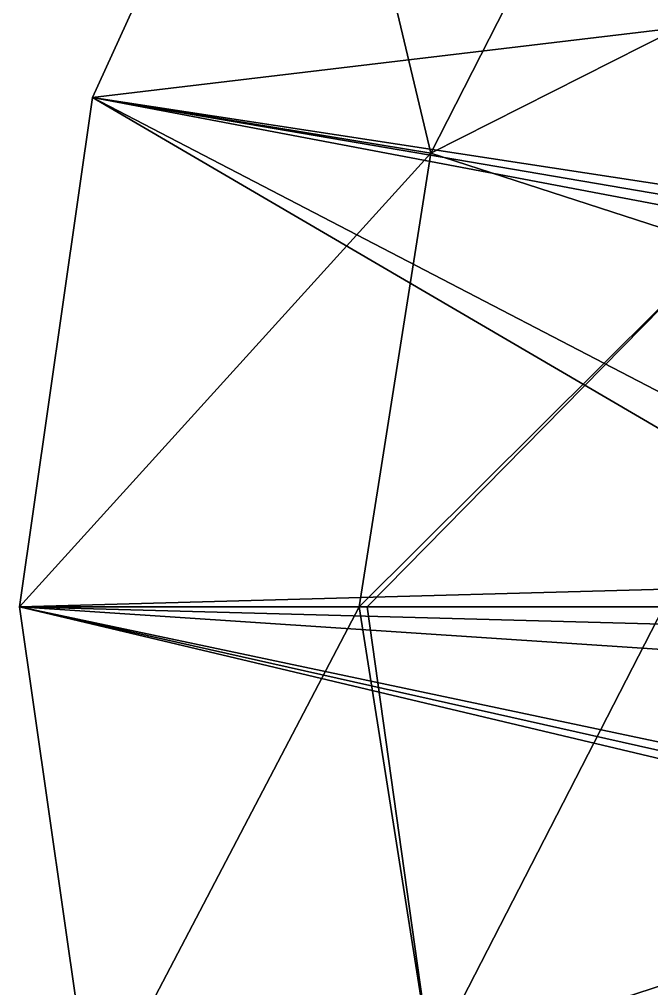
# Model space of a CAD drawing. Extents: x -5 to 5, y -5 to 5.
# Drawn here: x -5.049 to -3.283, y -1.066 to 1.64 of the extents above; entities that cross this region are included whole.
import ezdxf

# ---------------------------------------------------------------- set-up
doc = ezdxf.new("R2010")
doc.units = 0

msp = doc.modelspace()

# ---------------------------------------------------------------- linework, layer by layer
for points in [[(-4.247595, 2.729923, -3.19), (-4.844704, 1.422436, -3.19), (-3.899596, 1.267056, -3.000376)], [(-1.256508, 1.85029, -3.19), (-4.844704, 1.422436, -3.19), (-4.247595, 2.729923, -3.19)], [(-4.247595, 2.729923, -3.19), (-3.899596, 1.267056, -3.000376), (-3.317195, 2.410083, -3.000376)], [(-3.317195, 2.410083, -3.000376), (-3.899596, 1.267056, -3.000376), (-2.628183, 1.909487, -2.53283)], [(-3.899596, 1.267056, -3.000376), (-3.089614, 1.003877, -2.53283), (-2.628183, 1.909487, -2.53283)], [(-1.256508, 1.85029, -3.19), (-1.332798, 0.885239, -3.19), (-4.844704, 1.422436, -3.19)], [(-4.844704, 1.422436, -3.19), (-5.049228, 0, -3.19), (-3.899596, 1.267056, -3.000376)], [(-2.527868, 0.068391, -3.19), (-5.049228, 0, -3.19), (-4.844704, 1.422436, -3.19)], [(-1.368612, 0.828795, -3.19), (-1.402036, 0.770905, -3.19), (-4.844704, 1.422436, -3.19)], [(-2.439819, 0.173189, -3.19), (-4.844704, 1.422436, -3.19), (-1.402036, 0.770905, -3.19)], [(-1.332798, 0.885239, -3.19), (-1.368612, 0.828795, -3.19), (-4.844704, 1.422436, -3.19)], [(-2.439819, 0.173189, -3.19), (-2.527868, 0.068391, -3.19), (-4.844704, 1.422436, -3.19)], [(-5.049228, 0, -3.19), (-4.100278, 0, -3.000376), (-3.899596, 1.267056, -3.000376)], [(-3.899596, 1.267056, -3.000376), (-4.100278, 0, -3.000376), (-3.089614, 1.003877, -2.53283)], [(-4.100278, 0, -3.000376), (-4.077375, 0, -2.991934), (-3.089614, 1.003877, -2.53283)], [(-4.077375, 0, -2.991934), (-3.248613, 0, -2.53283), (-3.089614, 1.003877, -2.53283)], [(-2.527868, 0.068391, -3.19), (-2.527856, -0.068665, -3.19), (-5.049228, 0, -3.19)], [(-4.844704, -1.422436, -3.19), (-4.100278, 0, -3.000376), (-5.049228, 0, -3.19)], [(-1.33592, -0.880521, -3.19), (-4.844704, -1.422436, -3.19), (-5.049228, 0, -3.19)], [(-1.370075, -0.826374, -3.19), (-1.33592, -0.880521, -3.19), (-5.049228, 0, -3.19)], [(-1.402036, -0.770905, -3.19), (-1.370075, -0.826374, -3.19), (-5.049228, 0, -3.19)], [(-2.439788, -0.173448, -3.19), (-1.402036, -0.770905, -3.19), (-5.049228, 0, -3.19)], [(-2.527856, -0.068665, -3.19), (-2.439788, -0.173448, -3.19), (-5.049228, 0, -3.19)], [(-3.899596, -1.267056, -3.000376), (-4.100278, 0, -3.000376), (-4.844704, -1.422436, -3.19)], [(-3.899596, -1.267056, -3.000376), (-4.077375, 0, -2.991934), (-4.100278, 0, -3.000376)], [(-3.899596, -1.267056, -3.000376), (-3.248613, 0, -2.53283), (-4.077375, 0, -2.991934)], [(-3.899596, -1.267056, -3.000376), (-3.089614, -1.003877, -2.53283), (-3.248613, 0, -2.53283)], [(-1.33592, -0.880521, -3.19), (-1.309965, -2.033152, -3.19), (-4.844704, -1.422436, -3.19)], [(-3.899596, -1.267056, -3.000376), (-3.317195, -2.410083, -3.000376), (-3.089614, -1.003877, -2.53283)], [(-3.317195, -2.410083, -3.000376), (-2.628183, -1.909487, -2.53283), (-3.089614, -1.003877, -2.53283)]]:
    msp.add_3dface(points)

doc.saveas('drawing.dxf')
